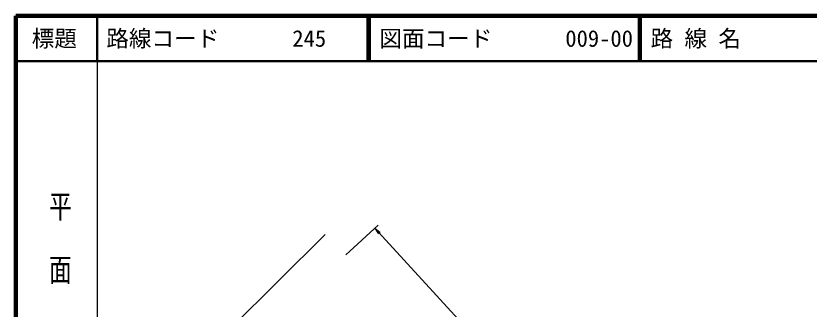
# Model space of a CAD drawing. Units: millimetres, scale not verified. Extents: x 40000 to 680000, y 20000 to 380000.
# Drawn here: x 40000 to 215445, y 315156 to 380000 of the extents above; entities that cross this region are included whole.
import ezdxf
from ezdxf.enums import TextEntityAlignment as Align

# ---------------------------------------------------------------- set-up
doc = ezdxf.new("R2010")
doc.units = ezdxf.units.MM
doc.header["$LTSCALE"] = 1000
for name, color, linetype, lineweight in [('M-BMK-OTRS', 5, 'Continuous', 25), ('M-STR-HTXT', 7, 'Continuous', 13), ('M-TTL', 2, 'Continuous', 140), ('M-TTL-BAND', 7, 'Continuous', 25), ('M-TTL-LINE', 7, 'Continuous', 50)]:
    doc.layers.add(name, color=color, linetype=linetype, lineweight=lineweight)
doc.layers.add('M-TTL-TXT', color=7, linetype='Continuous')
doc.styles.add('@ＭＳ ゴシック', font='')
doc.styles.add('ＭＳ ゴシック', font='')
doc.styles.get('@ＭＳ ゴシック').set_extended_font_data('@MS Gothic')
doc.styles.get('ＭＳ ゴシック').set_extended_font_data('MS Gothic')

# ---------------------------------------------------------------- blocks, each defined once
blk = doc.blocks.new('open_arrow')
at = {"color": 0, "linetype": 'Continuous', "lineweight": -2}
blk.add_lwpolyline([(7.5, 1.25), (0, 0), (7.5, -1.25)], dxfattribs=at)

msp = doc.modelspace()

# ---------------------------------------------------------------- linework, layer by layer
at = {"layer": 'M-BMK-OTRS'}
msp.add_line((87104, 310552), (108430, 331652), dxfattribs=at)
at = {"layer": 'M-STR-HTXT'}
for p, q in [((112989, 327191), (120128, 333745)), ((119391, 333069), (140498, 310078))]:
    msp.add_line(p, q, dxfattribs=at)
at = {"layer": 'M-TTL'}
for p, q in [((40000, 380000), (40000, 20000)), ((680000, 380000), (40000, 380000))]:
    msp.add_line(p, q, dxfattribs=at)
at = {"layer": 'M-TTL-BAND'}
msp.add_line((58000, 370000), (58000, 20000), dxfattribs=at)
at = {"layer": 'M-TTL-LINE'}
for p, q in [((58000, 380000), (58000, 370000)), ((117750, 380000), (117750, 370000)), ((118250, 380000), (118250, 370000)), ((177750, 380000), (177750, 370000)), ((178250, 380000), (178250, 370000)), ((40000, 370000), (680000, 370000))]:
    msp.add_line(p, q, dxfattribs=at)

# ---------------------------------------------------------------- block references
at = {"layer": 'M-STR-HTXT', "xscale": 200, "yscale": 200, "rotation": 312.6}
msp.add_blockref('open_arrow', (119391, 333069), dxfattribs=at)

# ---------------------------------------------------------------- texts
at = {"layer": 'M-TTL-BAND', "style": '@ＭＳ ゴシック', "width": 1.4}
msp.add_text('平  面  図', height=3666, rotation=270, dxfattribs=at).set_placement((49777, 306475), align=Align.MIDDLE_RIGHT)
at = {"layer": 'M-TTL-TXT', "style": 'ＭＳ ゴシック'}
msp.add_text('標題', height=3666, dxfattribs=at).set_placement((48500, 375000), align=Align.MIDDLE_CENTER)
for s, p in [('路線コード', (60000, 375000)), ('路 線 名', (180380, 375000)), ('245', (101142, 375000)), ('図面コード', (120380, 375000)), ('009-00', (161521, 375000))]:
    msp.add_text(s, height=3666, dxfattribs=at).set_placement(p, align=Align.MIDDLE_LEFT)

doc.saveas('drawing.dxf')
